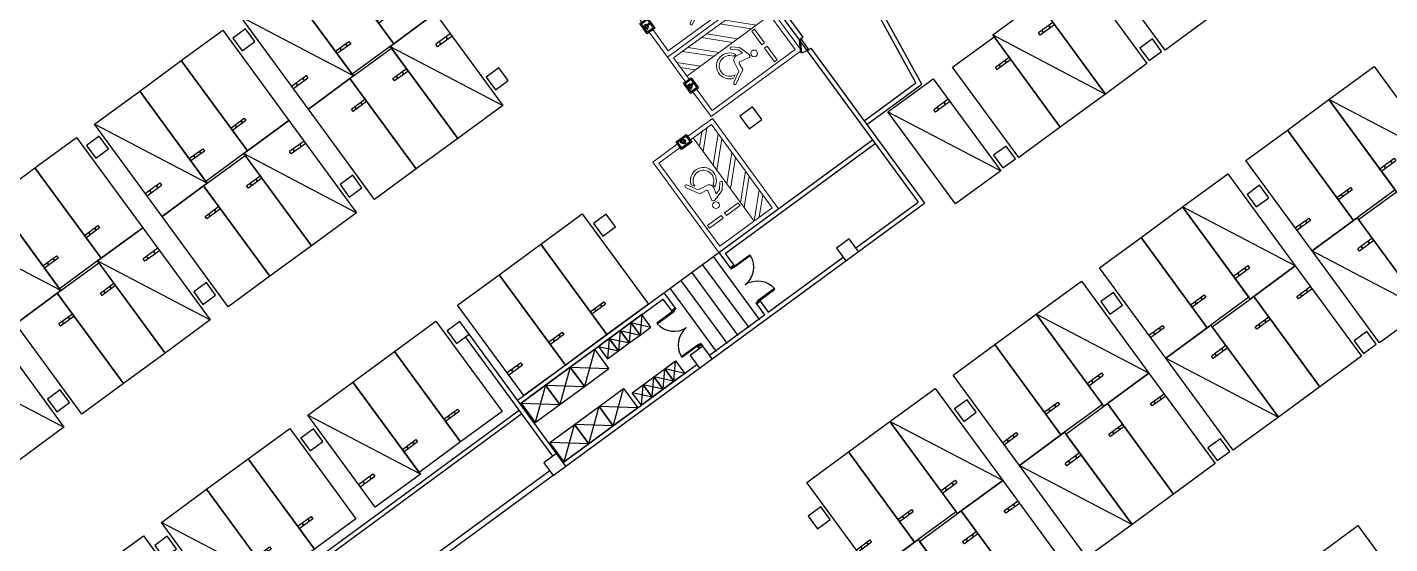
# Model space of a CAD drawing. Header units: millimetres. Extents: x 78082221 to 78451133, y -34402202 to -34172290.
# Drawn here: x 78240789 to 78301626, y -34289909 to -34266856 of the extents above; entities that cross this region are included whole.
import ezdxf

# ---------------------------------------------------------------- set-up
doc = ezdxf.new("R2010")
doc.units = ezdxf.units.MM
doc.header["$LTSCALE"] = 100
doc.header["$MEASUREMENT"] = 0
doc.layers.add('E-PLAN', color=115, linetype='CONTINUOUS')
doc.layers.add('Z', color=115, linetype='CONTINUOUS')

# ---------------------------------------------------------------- blocks, each defined once
blk = doc.blocks.new('XR-B2$0$XR-B2$0$XR-지하3층$0$A$C5E3F3FAC')
at = {"layer": 'E-PLAN'}
for p, q in [((90, 950), (50, 950)), ((50, 950), (50, 0)), ((90, 0), (90, 950)), ((1910, 950), (1950, 950)), ((1910, 0), (1910, 950)), ((1950, 950), (1950, 0)), ((50, 0), (90, 0)), ((1950, 0), (1910, 0))]:
    blk.add_line(p, q, dxfattribs=at)
at = {"layer": 'E-PLAN', "elevation": 0}
for points in [[(0, 850), (0, 1050), (50, 1050), (50, 850)], [(2000, 850), (2000, 1050), (1950, 1050), (1950, 850)]]:
    blk.add_lwpolyline(points, close=True, dxfattribs=at)
at = {"layer": 'E-PLAN'}
for centre, start, end in [((-2, 999), 275.25016, 357.21379), ((2002, 999), 182.78621, 264.74984)]:
    blk.add_arc(centre, 1003, start, end, dxfattribs=at)
blk = doc.blocks.new('XR-B2$0$XR-지하3층$0$장애인 주차')
at = {"layer": 'E-PLAN', "lineweight": 5}
for p, q in [((4572, 3795), (4572, -805)), ((5572, 2795), (4572, 3795)), ((5572, 3078), (4855, 3795)), ((5572, 2045), (4572, 3045)), ((5572, 1762), (4572, 2762)), ((3689, 1485), (3600, 1888)), ((3699, 2009), (4214, 1851)), ((4214, 1851), (4443, 1569)), ((5572, 1012), (4572, 2012)), ((3992, 1503), (3925, 1810)), ((3925, 1810), (4151, 1741)), ((4055, 1528), (4053, 1393)), ((4151, 1741), (4355, 1493)), ((5572, 729), (4572, 1729)), ((3348, 969), (3257, 820)), ((5572, -21), (4572, 979)), ((5572, -304), (4572, 696)), ((5323, -805), (4572, -54)), ((5041, -805), (4572, -336))]:
    blk.add_line(p, q, dxfattribs=at)
at = {"layer": 'E-PLAN', "ltscale": 4}
for p, q in [((4165, -1005), (4165, -805)), ((4165, -805), (4165, -905))]:
    blk.add_line(p, q, dxfattribs=at)
at = {"layer": 'E-PLAN', "lineweight": 5}
for points in [[(3842, -1005), (2472, -1005), (2472, 3995), (5772, 3995), (5772, -1005), (4402, -1005)], [(3842, -805), (2672, -805), (2672, 3795), (5572, 3795), (5572, -805), (4402, -805)]]:
    blk.add_lwpolyline(points, dxfattribs=at)
for points in [[(3523, 2720), (2773, 2720), (2773, 2870), (3523, 2870)], [(4473, 2720), (3723, 2720), (3723, 2870), (4473, 2870)]]:
    blk.add_lwpolyline(points, close=True, dxfattribs=at)
for points in [[(3094, 715, -1.000002), (2987, 770), (3330, 1379), (3640, 1415)], [(3992, 1503, -0.343093), (3870, 1283), (3381, 1194), (3094, 715)]]:
    blk.add_lwpolyline(points, format="xyb", dxfattribs=at)
at = {"layer": 'E-PLAN', "ltscale": 4}
for points in [[(3842, -695), (3842, -1115), (4402, -1115), (4402, -695)], [(3892, -745), (3892, -1065), (4352, -1065), (4352, -745)]]:
    blk.add_lwpolyline(points, close=True, dxfattribs=at)
at = {"layer": 'E-PLAN'}
for points in [[(4161, -797), (4152, -916), (4058, -916), (4021, -1003), (3982, -990), (3988, -973), (4011, -981), (4046, -898), (4136, -898), (4137, -881), (4072, -881), (4072, -863), (4138, -863), (4142, -810)], [(4167, -882), (4169, -863)]]:
    blk.add_lwpolyline(points, dxfattribs=at)
at = {"layer": 'E-PLAN', "lineweight": 5}
blk.add_circle((3613, 2216), 150, dxfattribs=at)
for centre, radius, start, end in [((3682, 1922), 88.4, 79.11433, 202.31847), ((3810, 1000), 582, 198.00599, 65.09494), ((3809, 1000), 462, 183.85247, 58.2396), ((3632, 1473), 57.7, 276.27861, 12.43535), ((4394, 1537), 58.8, 227.96553, 33.79043)]:
    blk.add_arc(centre, radius, start, end, dxfattribs=at)
at = {"layer": 'E-PLAN'}
for centre, radius, start, end in [((4127, -942), 89.2, 206.53502, 62.4866), ((4127, -942), 71.5, 192.8781, 56.16881), ((4140, -787), 22.8, 335.11727, 274.96983)]:
    blk.add_arc(centre, radius, start, end, dxfattribs=at)
blk = doc.blocks.new('XR-B2$0$XR-지하3층$0$확장형 주차')
at = {"layer": 'E-PLAN'}
for p, q in [((0, 3965), (800, 3965)), ((0, 3835), (800, 3835)), ((800, 3835), (800, 3965))]:
    blk.add_line(p, q, dxfattribs=at)
blk.add_lwpolyline([(2500, 5100), (0, 5100), (0, 0), (2500, 0)], close=True, dxfattribs=at)
blk.add_lwpolyline([(2500, 5100), (0, 0)], dxfattribs=at)
for centre in [(238, 3900), (613, 3900)]:
    blk.add_circle(centre, 17.5, dxfattribs=at)
blk = doc.blocks.new('XR-B2$0$XR-지하3층$0$일반형 주차')
at = {"layer": 'E-PLAN'}
for p, q in [((750, 3865), (0, 3865)), ((0, 3735), (750, 3735)), ((750, 3735), (750, 3865))]:
    blk.add_line(p, q, dxfattribs=at)
blk.add_lwpolyline([(2300, 5000), (0, 5000), (0, 0), (2300, 0)], close=True, dxfattribs=at)
for centre in [(238, 3800), (563, 3800)]:
    blk.add_circle(centre, 17.5, dxfattribs=at)
blk = doc.blocks.new('XR-B2$0$pitdr')
at = {"layer": 'E-PLAN', "ltscale": 0.1}
for p, q in [((575, 100), (25, 100)), ((25, 0), (48, 39)), ((524, -236), (48, 39)), ((501, -275), (25, 0)), ((25, 0), (575, 0)), ((501, -275), (524, -236))]:
    blk.add_line(p, q, dxfattribs=at)
at = {"layer": 'E-PLAN'}
for points in [[(0, 0), (25, 0), (25, 45), (40, 45), (40, 70), (25, 100), (0, 100)], [(600, 0), (575, 0), (575, 45), (560, 45), (560, 70), (575, 100), (600, 100)]]:
    blk.add_lwpolyline(points, close=True, dxfattribs=at)
at = {"layer": 'E-PLAN', "ltscale": 0.1}
blk.add_arc((31, -2), 544, 329.81803, 0.18197, dxfattribs=at)

msp = doc.modelspace()

# ---------------------------------------------------------------- linework, layer by layer
at = {"layer": 'Z', "ltscale": 0.5}
for p, q in [((78269020.5, -34258913.8), (78275252.5, -34267414.1)), ((78271416.8, -34261844.1), (78275413.8, -34267295.8)), ((78280471.2, -34269341.5), (78278728.3, -34266167.2)), ((78280730.9, -34269399), (78278903.6, -34266070.9)), ((78275252.5, -34267414.1), (78275413.8, -34267295.8)), ((78275619.1, -34267914.1), (78275780.4, -34267795.9)), ((78275619.1, -34267914.1), (78280568, -34274664.3)), ((78275780.4, -34267795.9), (78280847.5, -34274707.4)), ((78278157.3, -34271037.9), (78280471.2, -34269341.5)), ((78278275.5, -34271199.2), (78280730.9, -34269399)), ((78271673.1, -34276907.7), (78278528.1, -34271882)), ((78271952.6, -34276950.8), (78278646.4, -34272043.3)), ((78277785.6, -34276704.2), (78280568, -34274664.3)), ((78277903.9, -34276865.5), (78280847.5, -34274707.4)), ((78271371.4, -34281654.7), (78277339.4, -34277279.4)), ((78271673.1, -34276907.7), (78272175.6, -34277593.2)), ((78271952.6, -34276950.8), (78272336.9, -34277475)), ((78272175.6, -34277593.2), (78272336.9, -34277475)), ((78273874.2, -34279571.8), (78277221.1, -34277118.1)), ((78262680.9, -34283500.4), (78269213.3, -34278711.1)), ((78262799.1, -34283661.7), (78269170.3, -34278990.7)), ((78269170.3, -34278990.7), (78269554.6, -34279514.9)), ((78269213.3, -34278711.1), (78269715.9, -34279396.6)), ((78273358.2, -34279206.2), (78273519.5, -34279087.9)), ((78273358.2, -34279206.2), (78273712.9, -34279690.1)), ((78273519.5, -34279087.9), (78273874.2, -34279571.8)), ((78269715.9, -34279396.6), (78269554.6, -34279514.9)), ((78271253.2, -34281493.4), (78273712.9, -34279690.1)), ((78264263.8, -34285997.7), (78260361.4, -34280675)), ((78264425.1, -34285879.5), (78260522.7, -34280556.7)), ((78270898.4, -34281009.6), (78270737.1, -34281127.8)), ((78270737.1, -34281127.8), (78270796.3, -34281208.5)), ((78270898.4, -34281009.6), (78270957.5, -34281090.2)), ((78264720.7, -34286282.7), (78270688.6, -34281907.3)), ((78264839, -34286444), (78270806.9, -34282068.6)), ((78240860.2, -34299994.1), (78262756.1, -34283941.2)), ((78241139.8, -34300037.1), (78262874.3, -34284102.5))]:
    msp.add_line(p, q, dxfattribs=at)
at = {"layer": 'Z', "ltscale": 100}
for p, q in [((78269253.6, -34278681.5), (78271673.1, -34276907.7)), ((78273016.7, -34280262.5), (78270947.2, -34277439.9)), ((78273500.6, -34279907.8), (78271431.1, -34277085.1)), ((78272532.8, -34280617.3), (78270463.4, -34277794.6)), ((78271565, -34281326.8), (78269495.6, -34278504.2)), ((78272048.9, -34280972.1), (78269979.5, -34278149.4))]:
    msp.add_line(p, q, dxfattribs=at)
at = {"layer": 'Z', "linetype": 'Continuous'}
for p, q in [((78268226.7, -34279682.4), (78268150.8, -34280593.7)), ((78267258.9, -34280392), (78267183, -34281303.2)), ((78267258.9, -34280392), (78268150.8, -34280593.7)), ((78267742.8, -34280037.2), (78267666.9, -34280948.4)), ((78267742.8, -34280037.2), (78268634.7, -34280238.9)), ((78266291.2, -34281101.5), (78267183, -34281303.2)), ((78266775, -34280746.7), (78266699.1, -34281657.9)), ((78266775, -34280746.7), (78267666.9, -34280948.4)), ((78269180.5, -34283013), (78269256.5, -34282101.8)), ((78270148.3, -34282303.5), (78269256.5, -34282101.8)), ((78269664.4, -34282658.2), (78269740.3, -34281747)), ((78268212.8, -34283722.5), (78268288.7, -34282811.3)), ((78269180.5, -34283013), (78268288.7, -34282811.3)), ((78268696.7, -34283367.8), (78268772.6, -34282456.5)), ((78269664.4, -34282658.2), (78268772.6, -34282456.5)), ((78268696.7, -34283367.8), (78267804.8, -34283166.1))]:
    msp.add_line(p, q, dxfattribs=at)
at = {"layer": 'Z'}
msp.add_line((78264274.4, -34286857.9), (78238709.1, -34305601), dxfattribs=at)
at = {"layer": 'Z', "ltscale": 0.5}
for points in [[(78250530.3, -34266927.3), (78249965.8, -34267341.2), (78250379.7, -34267905.7), (78250944.2, -34267491.8)], [(78291027.9, -34267367.6), (78290463.4, -34267781.5), (78290877.3, -34268346), (78291441.8, -34267932.1)], [(78261852, -34268670.5), (78261287.5, -34269084.4), (78261701.4, -34269648.9), (78262265.9, -34269235)], [(78273173.8, -34270413.7), (78272609.2, -34270827.6), (78273023.1, -34271392.1), (78273587.6, -34270978.2)], [(78243997.9, -34271716.5), (78243433.3, -34272130.4), (78243847.2, -34272695), (78244411.8, -34272281.1)], [(78284495.5, -34272156.9), (78283930.9, -34272570.8), (78284344.8, -34273135.3), (78284909.4, -34272721.4)], [(78255319.6, -34273459.7), (78254755.1, -34273873.6), (78255168.9, -34274438.2), (78255733.5, -34274024.3)], [(78295817.2, -34273900.1), (78295252.7, -34274314), (78295666.5, -34274878.5), (78296231.1, -34274464.6)], [(78266641.3, -34275202.9), (78266076.8, -34275616.8), (78266490.7, -34276181.4), (78267055.2, -34275767.5)], [(78277490, -34276301), (78276925.5, -34276714.8), (78277339.4, -34277279.4), (78277903.9, -34276865.5)], [(78248787.1, -34278249), (78248222.6, -34278662.9), (78248636.5, -34279227.4), (78249201, -34278813.5)], [(78289284.7, -34278689.3), (78288720.2, -34279103.2), (78289134.1, -34279667.8), (78289698.6, -34279253.9)], [(78260108.8, -34279992.2), (78259544.3, -34280406.1), (78259958.2, -34280970.6), (78260522.7, -34280556.7)], [(78300606.5, -34280432.5), (78300041.9, -34280846.4), (78300455.8, -34281411), (78301020.3, -34280997.1)], [(78270957.5, -34281090.2), (78270393, -34281504.1), (78270806.9, -34282068.6), (78271371.4, -34281654.7)], [(78242254.7, -34283038.3), (78241690.1, -34283452.1), (78242104, -34284016.7), (78242668.6, -34283602.8)], [(78282752.3, -34283478.6), (78282187.7, -34283892.5), (78282601.6, -34284457), (78283166.2, -34284043.1)], [(78253576.4, -34284781.5), (78253011.9, -34285195.3), (78253425.7, -34285759.9), (78253990.3, -34285346)], [(78294074, -34285221.8), (78293509.5, -34285635.7), (78293923.3, -34286200.2), (78294487.9, -34285786.3)], [(78264425.1, -34285879.5), (78263860.6, -34286293.4), (78264274.4, -34286857.9), (78264839, -34286444)], [(78276219.8, -34288267.8), (78275655.3, -34288681.7), (78276069.2, -34289246.3), (78276633.7, -34288832.4)], [(78247043.9, -34289570.7), (78246479.4, -34289984.6), (78246893.3, -34290549.1), (78247457.8, -34290135.2)]]:
    msp.add_lwpolyline(points, close=True, dxfattribs=at)
at = {"layer": 'Z'}
for points in [[(78267742.8, -34280037.2), (78268150.8, -34280593.7), (78268634.7, -34280238.9), (78268226.7, -34279682.4)], [(78266775, -34280746.7), (78267183, -34281303.2), (78267666.9, -34280948.4), (78267258.9, -34280392)], [(78267258.9, -34280392), (78267666.9, -34280948.4), (78268150.8, -34280593.7), (78267742.8, -34280037.2)], [(78266291.2, -34281101.5), (78266699.1, -34281657.9), (78267183, -34281303.2), (78266775, -34280746.7)], [(78265665.7, -34282886.8), (78266762.5, -34282082.7), (78266129.9, -34281219.7), (78265033, -34282023.9)], [(78264568.9, -34283690.9), (78265665.7, -34282886.8), (78265033, -34282023.9), (78263936.2, -34282828)], [(78269180.5, -34283013), (78268772.6, -34282456.5), (78269256.5, -34282101.8), (78269664.4, -34282658.2)], [(78269664.4, -34282658.2), (78269256.5, -34282101.8), (78269740.3, -34281747), (78270148.3, -34282303.5)], [(78263472.1, -34284495), (78264568.9, -34283690.9), (78263936.2, -34282828), (78262839.4, -34283632.1)], [(78268212.8, -34283722.5), (78267804.8, -34283166.1), (78268288.7, -34282811.3), (78268696.7, -34283367.8)], [(78268696.7, -34283367.8), (78268288.7, -34282811.3), (78268772.6, -34282456.5), (78269180.5, -34283013)], [(78266322, -34283782), (78267418.8, -34282977.8), (78268051.5, -34283840.8), (78266954.7, -34284644.9)], [(78265225.2, -34284586.1), (78266322, -34283782), (78266954.7, -34284644.9), (78265857.9, -34285449)], [(78264128.4, -34285390.2), (78265225.2, -34284586.1), (78265857.9, -34285449), (78264761, -34286253.1)]]:
    msp.add_lwpolyline(points, close=True, dxfattribs=at)
at = {"layer": 'Z', "linetype": 'Continuous'}
for points in [[(78266129.9, -34281219.7), (78265665.7, -34282886.8)], [(78265033, -34282023.9), (78264568.9, -34283690.9)], [(78265033, -34282023.9), (78266762.5, -34282082.7)], [(78263936.2, -34282828), (78263472.1, -34284495)], [(78263936.2, -34282828), (78265665.7, -34282886.8)], [(78266954.7, -34284644.9), (78267418.8, -34282977.8)], [(78262839.4, -34283632.1), (78264568.9, -34283690.9)], [(78265857.9, -34285449), (78266322, -34283782)], [(78268051.5, -34283840.8), (78266322, -34283782)], [(78264761, -34286253.1), (78265225.2, -34284586.1)], [(78266954.7, -34284644.9), (78265225.2, -34284586.1)], [(78265857.9, -34285449), (78264128.4, -34285390.2)]]:
    msp.add_lwpolyline(points, dxfattribs=at)
at = {"layer": 'Z'}
msp.add_lwpolyline([(78264126.6, -34286656.3), (78258158.7, -34291031.6)], dxfattribs=at)

# ---------------------------------------------------------------- block references
at = {"layer": 'Z', "xscale": -1}
for name, p, rotation in [('XR-B2$0$XR-지하3층$0$일반형 주차', (78254197.2, -34263556.9), 216.2469337012116), ('XR-B2$0$XR-지하3층$0$일반형 주차', (78293447.3, -34266523.9), 36.24693370121151), ('XR-B2$0$XR-지하3층$0$일반형 주차', (78252342.3, -34264916.9), 216.2469337012116), ('XR-B2$0$XR-지하3층$0$일반형 주차', (78290785.9, -34268475), 36.24693370121151), ('XR-B2$0$XR-지하3층$0$확장형 주차', (78250326.1, -34266395), 216.2469337012116), ('XR-B2$0$XR-지하3층$0$확장형 주차', (78288931, -34269835), 36.24693370121151), ('XR-B2$0$XR-지하3층$0$확장형 주차', (78262023.9, -34270342.4), 36.24693370121151), ('XR-B2$0$XR-지하3층$0$일반형 주차', (78247664.7, -34268346.2), 216.2469337012116), ('XR-B2$0$XR-지하3층$0$일반형 주차', (78286914.8, -34271313.1), 36.24693370121151), ('XR-B2$0$XR-지하3층$0$일반형 주차', (78245809.8, -34269706.1), 216.2469337012116), ('XR-B2$0$XR-지하3층$0$일반형 주차', (78260007.7, -34271820.6), 36.24693370121151), ('XR-B2$0$XR-지하3층$0$확장형 주차', (78298908.9, -34270083.5), 216.2469337012116), ('XR-B2$0$XR-지하3층$0$일반형 주차', (78258152.8, -34273180.5), 36.24693370121151), ('XR-B2$0$XR-지하3층$0$확장형 주차', (78284253.4, -34273264.3), 36.24693370121151), ('XR-B2$0$XR-지하3층$0$확장형 주차', (78243793.6, -34271184.3), 216.2469337012116), ('XR-B2$0$XR-지하3층$0$일반형 주차', (78297054, -34271443.4), 216.2469337012116), ('XR-B2$0$XR-지하3층$0$확장형 주차', (78255491.4, -34275131.7), 36.24693370121151), ('XR-B2$0$XR-지하3층$0$일반형 주차', (78241132.3, -34273135.5), 216.2469337012116), ('XR-B2$0$XR-지하3층$0$일반형 주차', (78295199.1, -34272803.3), 216.2469337012116), ('XR-B2$0$XR-지하3층$0$일반형 주차', (78253475.2, -34276609.9), 36.24693370121151), ('XR-B2$0$XR-지하3층$0$일반형 주차', (78239277.4, -34274495.4), 216.2469337012116), ('XR-B2$0$XR-지하3층$0$확장형 주차', (78292376.4, -34274872.7), 216.2469337012116), ('XR-B2$0$XR-지하3층$0$일반형 주차', (78251620.3, -34277969.8), 36.24693370121151), ('XR-B2$0$XR-지하3층$0$일반형 주차', (78305042, -34278110.6), 36.24693370121151), ('XR-B2$0$XR-지하3층$0$확장형 주차', (78237261.2, -34275973.5), 216.2469337012116), ('XR-B2$0$XR-지하3층$0$일반형 주차', (78290521.5, -34276232.6), 216.2469337012116), ('XR-B2$0$XR-지하3층$0$일반형 주차', (78263716.6, -34276541.2), 216.2469337012116), ('XR-B2$0$XR-지하3층$0$확장형 주차', (78303187.1, -34279470.5), 36.24693370121151), ('XR-B2$0$XR-지하3층$0$확장형 주차', (78248959, -34279921), 36.24693370121151), ('XR-B2$0$XR-지하3층$0$일반형 주차', (78288666.6, -34277592.5), 216.2469337012116), ('XR-B2$0$XR-지하3층$0$일반형 주차', (78261861.7, -34277901.1), 216.2469337012116), ('XR-B2$0$XR-지하3층$0$일반형 주차', (78246942.8, -34281399.1), 36.24693370121151), ('XR-B2$0$XR-B2$0$XR-지하3층$0$A$C5E3F3FAC', (78273022.4, -34276972.4), 126.2469342978895), ('XR-B2$0$XR-지하3층$0$일반형 주차', (78260006.8, -34279261), 216.2469337012116), ('XR-B2$0$XR-지하3층$0$일반형 주차', (78300364.4, -34281540), 36.24693370121151), ('XR-B2$0$XR-지하3층$0$확장형 주차', (78285844, -34279662), 216.2469337012116), ('XR-B2$0$XR-지하3층$0$일반형 주차', (78245087.9, -34282759), 36.24693370121151), ('XR-B2$0$XR-지하3층$0$일반형 주차', (78298509.5, -34282899.9), 36.24693370121151), ('XR-B2$0$XR-지하3층$0$일반형 주차', (78283989.1, -34281021.9), 216.2469337012116), ('XR-B2$0$XR-지하3층$0$일반형 주차', (78257184.1, -34281330.5), 216.2469337012116), ('XR-B2$0$XR-지하3층$0$확장형 주차', (78296654.6, -34284259.8), 36.24693370121151), ('XR-B2$0$XR-지하3층$0$확장형 주차', (78242426.5, -34284710.2), 36.24693370121151), ('XR-B2$0$XR-지하3층$0$일반형 주차', (78282134.2, -34282381.8), 216.2469337012116), ('XR-B2$0$XR-지하3층$0$일반형 주차', (78255329.2, -34282690.4), 216.2469337012116), ('XR-B2$0$XR-지하3층$0$일반형 주차', (78293831.9, -34286329.2), 36.24693370121151), ('XR-B2$0$XR-지하3층$0$확장형 주차', (78253313, -34284168.6), 216.2469337012116), ('XR-B2$0$XR-지하3층$0$확장형 주차', (78279311.5, -34284451.2), 216.2469337012116), ('XR-B2$0$XR-지하3층$0$일반형 주차', (78291977, -34287689.1), 36.24693370121151), ('XR-B2$0$XR-지하3층$0$일반형 주차', (78250651.7, -34286119.7), 216.2469337012116), ('XR-B2$0$XR-지하3층$0$일반형 주차', (78277456.6, -34285811.2), 216.2469337012116), ('XR-B2$0$XR-지하3층$0$확장형 주차', (78290122.1, -34289049), 36.24693370121151), ('XR-B2$0$XR-지하3층$0$일반형 주차', (78275601.7, -34287171.1), 216.2469337012116), ('XR-B2$0$XR-지하3층$0$일반형 주차', (78248796.8, -34287479.6), 216.2469337012116), ('XR-B2$0$XR-지하3층$0$일반형 주차', (78287299.5, -34291118.5), 36.24693370121151), ('XR-B2$0$XR-지하3층$0$확장형 주차', (78246780.6, -34288957.8), 216.2469337012116), ('XR-B2$0$XR-지하3층$0$일반형 주차', (78285444.6, -34292478.4), 36.24693370121151), ('XR-B2$0$XR-지하3층$0$일반형 주차', (78244119.2, -34290909), 216.2469337012116), ('XR-B2$0$XR-지하3층$0$확장형 주차', (78298186, -34290576.8), 216.2469337012116), ('XR-B2$0$XR-지하3층$0$확장형 주차', (78283589.7, -34293838.3), 36.24693370121151)]:
    msp.add_blockref(name, p, dxfattribs=dict(at, rotation=rotation))
at = {"layer": 'Z', "lineweight": 5, "xscale": -1}
for p, rotation in [((78271642.6, -34269583.6), 306.2469333569375), ((78273593.8, -34272244.9), 306.2469333569375), ((78267318.1, -34275147), 216.2469333569375)]:
    msp.add_blockref('XR-B2$0$XR-지하3층$0$장애인 주차', p, dxfattribs=dict(at, rotation=rotation))
at = {"layer": 'Z', "rotation": 306.2469333569375}
for name, p in [('XR-B2$0$pitdr', (78275258.4, -34267422.2)), ('XR-B2$0$XR-B2$0$XR-지하3층$0$A$C5E3F3FAC', (78268869.1, -34280017.4))]:
    msp.add_blockref(name, p, dxfattribs=at)

doc.saveas('drawing.dxf')
